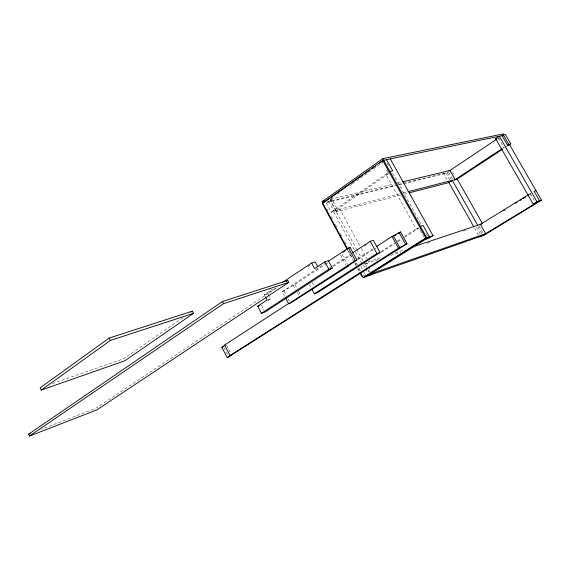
<?xml version="1.0" encoding="UTF-8"?>
<svg xmlns="http://www.w3.org/2000/svg" width="570" height="570" viewBox="0 0 570 570"><rect width="100%" height="100%" fill="white"/><g stroke="black" fill="none" stroke-linecap="round" stroke-linejoin="round"><path stroke-width="0.43" stroke-dasharray="2.85 2.14" d="M330.507 199.194L333.421 197.135M337.782 194.057L339.236 193.031M350.144 185.335L351.597 184.31M352.324 183.796L372.687 169.425M373.421 168.912L382.869 162.236M326.232 202.984L331.263 212.225L338.038 210.48L332.21 199.785L330.379 201.075L356.236 248.527M331.263 212.225L389.88 171.449M388.377 173.829L334.184 211.477L328.327 200.733L332.21 199.785M182.913 317.711L123.868 358.665L51.906 383.738M265.036 296.165L264.224 294.633L272.367 289.197M497.973 139.344L499.683 138.197M264.224 294.633L267.843 293.436L275.973 288.014M307.757 266.831L310.714 264.858M276.642 287.807L95.824 408.291L41.639 429.21M267.793 300.682L270.672 298.78L269.46 296.486M284.687 296.215L282.285 291.69L327.13 262.079M282.285 291.69L294.925 284.459L324.629 264.872M325.37 264.38L327.6 262.913M502.804 148.193L504.286 147.21M504.835 147.73L507.058 146.262M329.488 267.986L331.712 266.532M332.453 266.048L350.229 254.405M333.429 266.461L351.177 254.854M364.487 246.147L367.443 244.216M357.761 258.687L373.393 248.556M357.924 259.542L375.865 247.929M380.895 251.684L394.305 243.062M397.283 241.153L401.009 238.759M404.736 236.365L418.316 227.644M381.465 252.204L394.853 243.611M397.832 241.701L401.551 239.315M404.522 237.405L418.658 228.335M529.558 194.014L531.062 193.088M529.188 194.847L530.706 193.914M363.24 275.702L365.762 274.826M267.786 299.756L270.672 298.78M378.195 259.585L364.722 264.095L366.624 262.884L368.32 265.99M390.82 255.36L400.917 251.983M427.016 243.248L430.378 242.115M463.211 231.128L466.581 230.002M368.149 261.787L382.506 257.006M395.167 252.781L404.451 249.689M400.703 195.061L336.2 211.755L339.891 209.197L360.945 247.772M404.144 194.171L408.441 193.059M399.449 193.9L333.115 210.936L355.153 251.406M402.876 193.023L407.158 191.919M326.653 202.549L395.737 185.649M399.192 184.801L402.648 183.96M403.51 183.747L447.557 172.974L451.461 179.892M326.966 201.908L395.252 185.25M398.637 184.423L447.856 172.418M330.493 199.329L394.404 183.868M397.404 183.169L402.178 181.987M388.697 173.608L385.861 174.249L416.243 228.976L418.986 228.121L419.826 229.632M498.415 138.118L503.816 147.523M530.271 193.572L534.924 201.666M452.395 171.834L454.967 176.394M448.69 172.211L452.566 179.208M478.992 225.891L483.032 233.187M477.924 226.796L482.263 234.491M449.723 179.935L445.412 172.29L443.695 173.43L448.433 181.83M476.32 227.095L480.36 234.263M474.589 228.242L479.399 236.778M387.151 163.241L388.441 165.564M392.744 173.301L421.137 224.345M426.303 233.629L427.593 235.944M386.638 169.903L388.284 172.867M420.247 230.387L422.341 234.163M422.762 234.918L424.023 237.184M361.366 248.548L366.838 258.573M368.74 266.767L371.284 271.434M330.165 199.429L336.029 210.188M365.171 263.639L366.767 266.56M368.754 270.216L369.951 272.403M356.663 249.304L363.019 260.967M363.446 261.744L366.417 267.202M368.106 270.301L368.954 271.862M363.297 264.915L365 268.043M365.42 268.826L367.55 272.731M355.58 252.182L361.936 263.853M360.824 266.546L362.819 270.209M363.218 270.942L365.605 275.331M326.931 208.955L328.199 211.285M331.156 216.714L332.424 219.044M335.381 224.48L336.642 226.81M340.44 233.793L341.715 236.13M344.665 241.552L345.933 243.889M356.065 262.506L357.333 264.851M359.014 267.943L360.717 271.064M348.776 251.178L352.16 257.398M355.117 262.834L356.385 265.171M358.074 268.278L359.763 271.384M347.629 250.137L356.065 265.649M357.753 268.755L359.014 271.078M342.128 254.391L347.622 264.516M340.468 254.911L345.976 265.057M312.075 282.535L314.17 286.439M309.268 284.409L310.949 287.544M294.925 284.459L296.942 288.242M298.559 291.263L300.568 295.039M293.229 285.021L295.652 289.567M297.269 292.595L298.887 295.623M283.995 291.12L286.397 295.638M287.993 298.644L289.596 301.651M267.843 293.436L269.054 295.723M261.317 304.957L263.939 309.93M226.525 345.178L230.807 353.429M223.775 347.387L228.036 355.594"/><path stroke-width="0.85" d="M109.162 338.074L40.192 387.814L41.297 390.072L124.915 360.746L193.522 313.329L192.389 311.142L109.162 338.074L110.366 340.461L41.297 390.072M347.508 248.848L322.57 202.984L323.553 202.742L322.72 201.21L382.776 158.667L503.346 133.9M322.57 202.984L382.705 160.462L503.253 135.425M336.186 193.814L322.335 203.604L347.208 249.368M336.592 193.529L349.132 184.666M350.351 183.804L355.609 180.091M356.143 179.714L362.798 175.004M364.109 174.085L369.274 170.43M371.348 168.962L375.751 165.856M379.314 163.334L382.221 161.282M190.936 312.153L192.389 311.142M28.5 434.283L222.386 301.566L287.757 280.397L288.798 282.357L96.672 409.987L29.384 436.1L28.5 434.283L30.139 433.649M29.384 436.1L223.49 303.682L288.798 282.357M535.764 203.134L533.149 203.989L495.665 138.695L499.349 136.237L536.961 201.673L541.5 200.184L509.53 144.638L507.507 145.094L502.084 135.667M448.839 171.214L496.662 139.279M501.835 135.831L503.31 134.848L505.348 134.427L510.756 143.825L508.54 145.293M282.734 282.278L311.605 263.012L315.153 261.901L317.746 266.732M286.275 281.388L287.757 280.397M311.605 263.012L314.583 268.555L324.807 261.787L328.327 260.675L332.339 268.099L265.057 312.054L261.452 313.322L257.697 306.197L267.066 299.998L265.442 296.934M328.598 261.11L348.448 248L350.101 247.487L356.948 260.062L346.824 266.625L348.469 266.076L290.394 303.162L288.691 303.753L285.891 298.481M342.919 252.232L345.071 250.807M347.949 248.912L350.101 247.487M454.575 179.97L502.063 148.677M507.257 145.257L510.756 143.825M456.114 179.807L502.612 149.19M352.452 252.952L370.229 241.31L373.364 240.34L380.048 252.538L317.519 292.688L314.305 293.814L311.79 289.111M261.452 313.322L328.833 269.24L332.339 268.099M288.555 303.539L224.559 345.014L230.016 355.538L231.591 354.932L227.245 357.696L221.816 347.23L225.414 344.9M376.364 246.632L391.996 236.5L400.525 231.962L407.023 243.718L227.245 357.696M288.691 303.753L355.302 260.604L356.948 260.062M394.547 235.83L396.043 234.869M398.288 233.415L400.525 231.962M314.305 293.814L376.934 253.557L380.048 252.538M230.016 355.538L398.48 248.263L407.023 243.718M360.611 272.945L363.147 277.604L425.811 238.011L433.036 235.652L390.272 158.895M364.095 277.276L426.723 237.719L382.776 158.667M368.826 275.075L429.438 236.828L423.118 225.471L420.382 226.311M370.65 274.968L372.559 273.771L366.004 276.065M433.036 235.652L428.882 238.267L425.284 239.45M480.168 224.53L528.81 194.477M503.438 210.743L504.956 209.81M515.558 203.262L517.076 202.329M520.104 200.455L521.614 199.521M523.132 198.588L525.405 197.184M479.399 236.778L485.946 234.021M533.149 203.989L536.961 201.673M483.909 234.733L539.562 200.818L534.054 191.242L536.007 190.637M541.5 200.184L484.186 235.096L363.147 277.604M221.816 347.23L223.39 346.645M370.742 273.864L485.683 233.657L480.432 224.366M257.697 306.197L259.87 305.456M412.894 246.874L481.678 223.953M110.366 340.461L193.522 313.329M409.303 192.838L448.861 182.599L452.309 180.327L477.681 225.285M408.013 191.698L457.261 179.051L482.484 223.682M455.28 179.792L456.684 179.429M450.585 181.46L452.003 181.096M322.72 201.21L324.444 200.79M402.577 181.916L449.979 170.451L455.145 179.593M389.88 171.449L392.709 170.815L386.51 159.671M495.665 138.695L497.04 138.403M503.31 134.848L508.739 144.274M448.49 181.93L473.741 226.732M382.705 160.462L425.811 238.011M399.071 232.41L405.576 244.188M393.464 236.044L399.933 247.786M391.996 236.5L398.48 248.263M370.229 241.31L376.934 253.557M348.448 248L355.302 260.604M359.855 272.631L361.964 276.507M324.807 261.787L328.833 269.24M222.386 301.566L223.49 303.682"/></g></svg>
